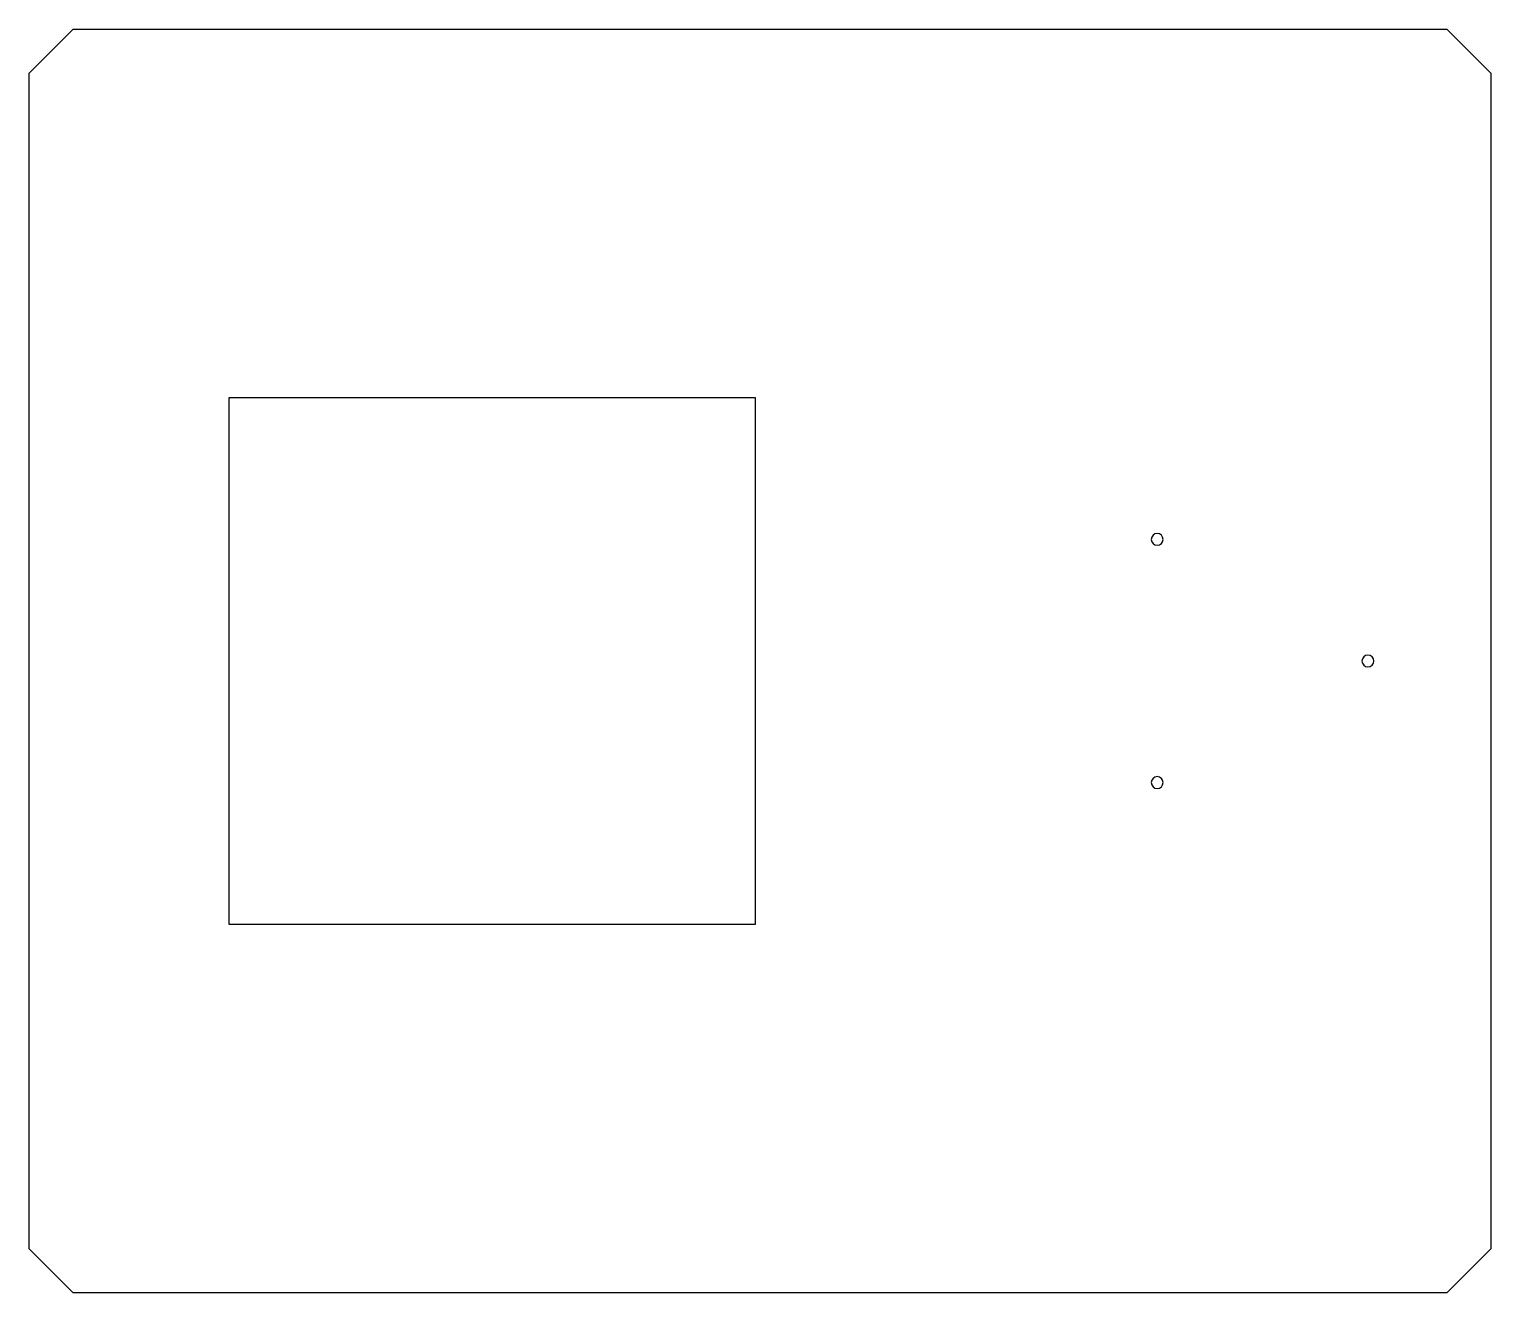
# Model space of a CAD drawing. Extents: x 0 to 1665, y 0 to 1440.
import ezdxf

# ---------------------------------------------------------------- set-up
doc = ezdxf.new("R2010")
doc.units = 0
doc.layers.get('0').update_dxf_attribs({"color": 2, "linetype": 'CONTINUOUS'})

msp = doc.modelspace()

# ---------------------------------------------------------------- linework, layer by layer
at = {"color": 2, "linetype": 'CONTINUOUS'}
for points in [[(0, 50), (0, 1390), (50, 1440), (1615, 1440), (1665, 1390), (1665, 50), (1615, 0), (50, 0)], [(227.5, 420), (827.5, 420), (827.5, 1020), (227.5, 1020)]]:
    msp.add_lwpolyline(points, close=True, dxfattribs=at)
for points in [[(1278.25, 858.57, 1), (1291.75, 858.57, 1)], [(1518.25, 720, 1), (1531.75, 720, 1)], [(1278.25, 581.44, 1), (1291.75, 581.44, 1)]]:
    msp.add_lwpolyline(points, format="xyb", close=True, dxfattribs=at)

doc.saveas('drawing.dxf')
